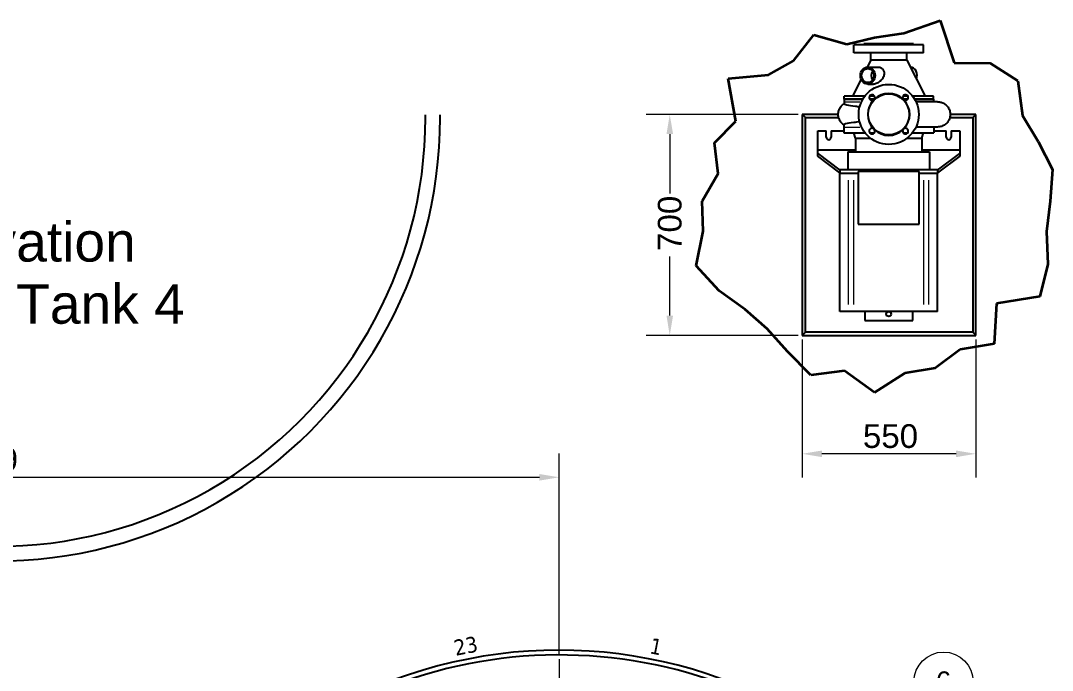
# Model space of a CAD drawing. Header units: millimetres. Extents: x 0 to 89100, y 0 to 63000.
# Drawn here: x 32644 to 52248, y 24384 to 36730 of the extents above; entities that cross this region are included whole.
import ezdxf

# ---------------------------------------------------------------- set-up
doc = ezdxf.new("R2010")
doc.units = ezdxf.units.MM
doc.header["$LTSCALE"] = 150
doc.linetypes.add('CHAIN', pattern=[0.3543, 0.2362, -0.0295, 0.0591, -0.0295])
doc.layers.add('4003-AREA-02.1_F-Foundation', color=7, linetype='Continuous', lineweight=25, true_color=0xadadad)
for name, color, linetype, lineweight in [('4003-AREA-02.1_T-Tank', 7, 'Continuous', 25), ('Break Line', 7, 'Continuous', 35), ('Center Mark', 7, 'Continuous', 18), ('Dimension', 7, 'Continuous', 18), ('Symbol', 7, 'Continuous', 18), ('Visible', 7, 'Continuous', 25), ('Visible Narrow', 7, 'Continuous', 18)]:
    doc.layers.add(name, color=color, linetype=linetype, lineweight=lineweight)
doc.styles.add('Note Text', font='arial.ttf')
doc.styles.add('Text Style185', font='tahoma.ttf')
doc.styles.add('Title', font='arial.ttf')
doc.dimstyles.new('Default - Method 2b', dxfattribs={"dimscale": 150, "dimtxt": 3, "dimasz": 2.5, "dimexe": 3, "dimexo": 0.5, "dimgap": 0.7, "dimtad": 0, "dimtoh": 1, "dimdec": 1, "dimrnd": 1e-08, "dimtxsty": 'Title', "dimcen": 0.09, "dimdle": 10, "dimclrd": 256, "dimclre": 256, "dimclrt": 7, "dimadec": 0, "dimazin": 2, "dimtfac": 0.833333, "dimtdec": 1, "dimtmove": 0, "dimatfit": 3, "dimfxl": 1, "dimtolj": 1, "dimlwd": -1, "dimlwe": -1, "dimarcsym": 0})

# ---------------------------------------------------------------- blocks, each defined once
blk = doc.blocks.new('*D30')
at = {"layer": 'Defpoints', "color": 0, "transparency": 16777216}
for p in [(42877, 28053), (20519, 24598), (42877, 24598)]:
    blk.add_point(p, dxfattribs=at)
at = {"layer": 'Dimension', "transparency": 16777216}
for p, q in [((20519, 24673), (20519, 28503)), ((42877, 24673), (42877, 28503)), ((20894, 28053), (42502, 28053))]:
    blk.add_line(p, q, dxfattribs=at)
for points in [[(20894, 28115), (20894, 27990), (20519, 28053)], [(42502, 28115), (42502, 27990), (42877, 28053)]]:
    blk.add_solid(points, dxfattribs=at)
at = {"layer": 'Dimension', "color": 7, "transparency": 16777216, "insert": (30847, 28158), "char_height": 450, "attachment_point": 7, "style": 'Title'}
blk.add_mtext('\\A1;22359', dxfattribs=at)
blk = doc.blocks.new('Balloon5')
at = {"layer": 'Symbol'}
for p, q in [((323.6, 150.2), (331.9, 158.49)), ((323.25, 150.55), (321.83, 148.43)), ((323.96, 149.85), (323.25, 150.55)), ((323.6, 150.2), (321.83, 148.43)), ((321.83, 148.43), (323.96, 149.85))]:
    blk.add_line(p, q, dxfattribs=at)
at = {"layer": 'Symbol', "flags": 128}
blk.add_lwpolyline([(323.25, 150.55), (321.83, 148.43), (323.96, 149.85), (323.25, 150.55)], dxfattribs=at)
at = {"layer": 'Symbol'}
blk.add_circle((334.54, 161.13), 3.75, dxfattribs=at)
blk.add_solid([(323.25, 150.55), (321.83, 148.43), (323.96, 149.85), (323.25, 150.55)], dxfattribs=at)
at = {"layer": 'Symbol', "insert": (334.54, 161.16), "char_height": 2.5, "attachment_point": 5, "style": 'Note Text'}
blk.add_mtext('6', dxfattribs=at)
blk = doc.blocks.new('*D47')
at = {"layer": 'Defpoints', "color": 0, "transparency": 16777216}
for p in [(44978, 34949), (47495, 34949), (47495, 30749)]:
    blk.add_point(p, dxfattribs=at)
at = {"layer": 'Dimension', "transparency": 16777216}
for p, q in [((47420, 34949), (44528, 34949)), ((44978, 34574), (44978, 33448)), ((44978, 31124), (44978, 32249)), ((47420, 30749), (44528, 30749))]:
    blk.add_line(p, q, dxfattribs=at)
for points in [[(44916, 34574), (45041, 34574), (44978, 34949)], [(44916, 31124), (45041, 31124), (44978, 30749)]]:
    blk.add_solid(points, dxfattribs=at)
at = {"layer": 'Dimension', "color": 7, "transparency": 16777216, "insert": (45208, 32354), "char_height": 450, "attachment_point": 7, "rotation": 90, "style": 'Title'}
blk.add_mtext('\\A1;700', dxfattribs=at)
blk = doc.blocks.new('*D55')
at = {"layer": 'Defpoints', "color": 0, "transparency": 16777216}
for p in [(47495, 30749), (50795, 30749), (47495, 28499)]:
    blk.add_point(p, dxfattribs=at)
at = {"layer": 'Dimension', "transparency": 16777216}
for p, q in [((47495, 30674), (47495, 28049)), ((50795, 30674), (50795, 28049)), ((50420, 28499), (47870, 28499))]:
    blk.add_line(p, q, dxfattribs=at)
for points in [[(47870, 28561), (47870, 28436), (47495, 28499)], [(50420, 28561), (50420, 28436), (50795, 28499)]]:
    blk.add_solid(points, dxfattribs=at)
at = {"layer": 'Dimension', "color": 7, "transparency": 16777216, "insert": (48648, 28604), "char_height": 450, "attachment_point": 7, "style": 'Title'}
blk.add_mtext('\\A1;550', dxfattribs=at)

msp = doc.modelspace()

# ---------------------------------------------------------------- linework, layer by layer
at = {"layer": '4003-AREA-02.1_F-Foundation'}
for start, end in [(179.636923, 0), (0, 0.363077)]:
    msp.add_arc((32186.39, 34888.91), 8430, start, end, dxfattribs=at)
at = {"layer": '4003-AREA-02.1_T-Tank'}
for start, end in [(179.624449, 0), (0, 0.375551)]:
    msp.add_arc((32186.39, 34888.91), 8150, start, end, dxfattribs=at)
at = {"layer": 'Break Line'}
for p, q in [((49428.18, 36491.75), (50113.53, 36730.2)), ((50113.53, 36730.2), (50381.73, 35927.67)), ((48865.71, 36409.63), (49428.18, 36491.75)), ((47326.64, 35967.61), (47716.49, 36459.32)), ((47716.49, 36459.32), (48339.95, 36283.62)), ((48339.95, 36283.62), (48865.71, 36409.63)), ((46852.97, 35700.55), (47326.64, 35967.61)), ((50381.73, 35927.67), (51064.53, 35922.3)), ((51064.53, 35922.3), (51589.22, 35587.15)), ((46089.63, 35631.27), (46852.97, 35700.55)), ((46234.67, 34820.89), (46089.63, 35631.27)), ((51589.22, 35587.15), (51682.33, 34928.03)), ((51682.33, 34928.03), (51977.1, 34434.31)), ((45829.61, 34406.91), (46234.67, 34820.89)), ((45899.36, 33824.9), (45829.61, 34406.91)), ((51977.1, 34434.31), (52248.2, 33898.28)), ((45593.93, 33301.85), (45899.36, 33824.9)), ((52248.2, 33898.28), (52205.42, 33301.85)), ((45615.35, 32728.73), (45593.93, 33301.85)), ((52205.42, 33301.85), (52137.95, 32724.87)), ((45478.77, 32069.11), (45615.35, 32728.73)), ((52137.95, 32724.87), (52161.66, 32102.23)), ((45915.87, 31598.76), (45478.77, 32069.11)), ((52161.66, 32102.23), (52009.42, 31486.83)), ((46411.41, 31242.45), (45915.87, 31598.76)), ((52009.42, 31486.83), (51184.48, 31356.18)), ((46828.11, 30873.53), (46411.41, 31242.45)), ((51184.48, 31356.18), (51144.62, 30585.96)), ((47216.23, 30444.87), (46828.11, 30873.53)), ((51144.62, 30585.96), (50495.92, 30478.24)), ((47661.18, 29992.43), (47216.23, 30444.87)), ((50495.92, 30478.24), (50022.61, 30123.3)), ((48296.62, 30074.39), (47661.18, 29992.43)), ((48865.71, 29665.82), (48296.62, 30074.39)), ((49442.9, 30028.48), (48865.71, 29665.82)), ((50022.61, 30123.3), (49442.9, 30028.48))]:
    msp.add_line(p, q, dxfattribs=at)
at = {"layer": 'Center Mark', "linetype": 'CHAIN', "ltscale": 23.990969}
msp.add_line((42877.43, 24597.58), (42877.43, 7007.58), dxfattribs=at)
at = {"layer": 'Visible'}
for p, q in [((49798.75, 36268.99), (48478.75, 36268.99)), ((48478.75, 36118.99), (48478.75, 36268.99)), ((49612.75, 36286.99), (48664.75, 36286.99)), ((48664.75, 36268.99), (48664.75, 36286.99)), ((49612.75, 36268.99), (49612.75, 36286.99)), ((49798.75, 36118.99), (49798.75, 36268.99)), ((49798.75, 36118.99), (48478.75, 36118.99)), ((48795.85, 35980.99), (48795.85, 36118.99)), ((49481.65, 35980.99), (49481.65, 36118.99)), ((48795.85, 35980.99), (48728.6, 35848.48)), ((49481.65, 35980.99), (48795.85, 35980.99)), ((49481.65, 35980.99), (49828.75, 35296.99)), ((48739.75, 35848.99), (48933.8, 35848.99)), ((48612.29, 35619.28), (48448.75, 35296.99)), ((48739.75, 35524.99), (48851.6, 35524.99)), ((48687.31, 35296.99), (48289.75, 35296.99)), ((48289.75, 35236.99), (48289.75, 35296.99)), ((48865.58, 35296.99), (48775.52, 35296.99)), ((49501.98, 35296.99), (49411.91, 35296.99)), ((49987.75, 35296.99), (49590.18, 35296.99)), ((49987.75, 35236.99), (49987.75, 35296.99)), ((48289.75, 35188.99), (48289.25, 35149.1)), ((48289.75, 35236.99), (48646.86, 35236.99)), ((48289.75, 35236.99), (48289.75, 35188.99)), ((48646.86, 35236.99), (48289.75, 35236.99)), ((48775.78, 35236.99), (48865.32, 35236.99)), ((48865.32, 35236.99), (48775.78, 35236.99)), ((49412.18, 35236.99), (49501.71, 35236.99)), ((49501.71, 35236.99), (49412.18, 35236.99)), ((49630.64, 35236.99), (49987.75, 35236.99)), ((49987.75, 35236.99), (49630.64, 35236.99)), ((50068.11, 35188.99), (49655.75, 35188.99)), ((49987.75, 35236.99), (49987.75, 35188.99)), ((47554.75, 34888.99), (47494.75, 34948.99)), ((47494.75, 34948.99), (47494.75, 30748.99)), ((48179.42, 34948.99), (47494.75, 34948.99)), ((50794.75, 34948.99), (50307.65, 34948.99)), ((50734.75, 34888.99), (50794.75, 34948.99)), ((50794.75, 30748.99), (50794.75, 34948.99)), ((47554.75, 30808.99), (47554.75, 34888.99)), ((47554.75, 34888.99), (48187.04, 34888.99)), ((48284.29, 34752.25), (48283.75, 34708.99)), ((48283.75, 34708.99), (48283.75, 34600.99)), ((50068.14, 34708.99), (49655.72, 34708.99)), ((49993.75, 34708.99), (49993.75, 34600.99)), ((50300.03, 34888.99), (50734.75, 34888.99)), ((50734.75, 34888.99), (50734.75, 30808.99)), ((47788.75, 34634.59), (47952.25, 34634.59)), ((47788.75, 34278.2), (47788.75, 34634.59)), ((47952.25, 34514.59), (47952.25, 34634.59)), ((48045.25, 34634.59), (48045.25, 34514.59)), ((48045.25, 34634.59), (48283.75, 34634.59)), ((48283.75, 34600.99), (48687.31, 34600.99)), ((48508.75, 34495.99), (48476, 34600.99)), ((48775.52, 34600.99), (48865.58, 34600.99)), ((49411.91, 34600.99), (49501.98, 34600.99)), ((49590.18, 34600.99), (49993.75, 34600.99)), ((49768.75, 34495.99), (49801.49, 34600.99)), ((49993.75, 34634.59), (50232.25, 34634.59)), ((50232.25, 34514.59), (50232.25, 34634.59)), ((50325.25, 34634.59), (50325.25, 34514.59)), ((50325.25, 34634.59), (50488.75, 34634.59)), ((50488.75, 34634.59), (50488.75, 34278.2)), ((48508.75, 34495.99), (48792.78, 34495.99)), ((48508.75, 34495.99), (48508.75, 34234.99)), ((49484.71, 34495.99), (49768.75, 34495.99)), ((49768.75, 34495.99), (49768.75, 34234.99)), ((47788.75, 34278.2), (48508.75, 34278.2)), ((47788.75, 34208.32), (47788.75, 34278.2)), ((47788.75, 34208.32), (48208.75, 33890.67)), ((47788.75, 34157.24), (47788.75, 34208.32)), ((48208.75, 33839.59), (47788.75, 34157.24)), ((48364.75, 34234.99), (49912.75, 34234.99)), ((48364.75, 34234.99), (48364.75, 33898.99)), ((49768.75, 34278.2), (50488.75, 34278.2)), ((49912.75, 34234.99), (49912.75, 33898.99)), ((50068.75, 33890.67), (50488.75, 34208.32)), ((50488.75, 34157.24), (50068.75, 33839.59)), ((50488.75, 34278.2), (50488.75, 34208.32)), ((50488.75, 34208.32), (50488.75, 34157.24)), ((48208.75, 33898.99), (50068.75, 33898.99)), ((48208.75, 33898.99), (48208.75, 33826.99)), ((48375.99, 33826.99), (48208.75, 33826.99)), ((48208.75, 31204.99), (48208.75, 33826.99)), ((48473.87, 33826.99), (48375.99, 33826.99)), ((48558.25, 33826.99), (48473.87, 33826.99)), ((49719.25, 33861.49), (48558.25, 33861.49)), ((48558.25, 33861.49), (48558.25, 32862.49)), ((49719.25, 32862.49), (49719.25, 33861.49)), ((49803.62, 33826.99), (49719.25, 33826.99)), ((49901.5, 33826.99), (49803.62, 33826.99)), ((50068.75, 33826.99), (49901.5, 33826.99)), ((50068.75, 33898.99), (50068.75, 33826.99)), ((50068.75, 31204.99), (50068.75, 33826.99)), ((48558.25, 32862.49), (49719.25, 32862.49)), ((48375.99, 31204.99), (48208.75, 31204.99)), ((48473.87, 31204.99), (48375.99, 31204.99)), ((49803.62, 31204.99), (48473.87, 31204.99)), ((48682.75, 31204.99), (48682.75, 31034.59)), ((49594.75, 31034.59), (49594.75, 31204.99)), ((49901.5, 31204.99), (49803.62, 31204.99)), ((50068.75, 31204.99), (49901.5, 31204.99)), ((48682.75, 31034.59), (49594.75, 31034.59)), ((47554.75, 30808.99), (47494.75, 30748.99)), ((50734.75, 30808.99), (47554.75, 30808.99)), ((50734.75, 30808.99), (50794.75, 30748.99)), ((47494.75, 30748.99), (50794.75, 30748.99))]:
    msp.add_line(p, q, dxfattribs=at)
for centre, radius in [((49138.75, 34948.99), 570), ((49138.75, 34948.99), 390), ((49138.75, 31154.59), 46.5)]:
    msp.add_circle(centre, radius, dxfattribs=at)
for centre, radius, start, end in [((48820.55, 35267.19), 54, 333.024197, 296.975803), ((49138.75, 34948.99), 399, 47.400032, 132.599968), ((49456.94, 35267.19), 54, 243.024197, 206.975803), ((49138.75, 34948.99), 399, 137.400032, 222.599968), ((49138.75, 34948.99), 399, 317.400032, 42.599968), ((47998.75, 34514.59), 46.5, 180, 0), ((48820.55, 34630.79), 54, 63.024197, 26.975803), ((49138.75, 34948.99), 399, 227.400032, 312.599968), ((49456.94, 34630.79), 54, 153.024197, 116.975803), ((50278.75, 34514.59), 46.5, 180, 0), ((42877.43, 15802.58), 8966, 45.965085, 163.809544), ((42877.43, 15802.58), 8874, 45.970075, 134.702996)]:
    msp.add_arc(centre, radius, start, end, dxfattribs=at)
for major_axis in [(0, -162), (0, -134.53)]:
    msp.add_ellipse((48739.75, 35686.99), major_axis=major_axis, ratio=0.8660254, dxfattribs=at)
for centre, major_axis, start_param, end_param in [((48919.75, 35686.99), (0, -134.53), 4.02430003, 5.40047793), ((49537.75, 35686.99), (0, 162), 4.28117196, 6.20366982)]:
    msp.add_ellipse(centre, major_axis=major_axis, ratio=0.8660254, start_param=start_param, end_param=end_param, dxfattribs=at)
for points, knots in [([(48933.8, 35848.99), (48941.62, 35848.99), (48949.69, 35848.22), (48965.72, 35844.97), (48973.67, 35842.48), (48988.88, 35835.87), (48996.14, 35831.75), (49009.45, 35822.23), (49015.51, 35816.83), (49026.37, 35805.01), (49031.5, 35798.11), (49040.21, 35783.06), (49043.79, 35774.9), (49049.1, 35757.93), (49050.83, 35749.1), (49052.48, 35731.41), (49052.41, 35722.56), (49050.55, 35702.5), (49048.09, 35690.61), (49040.48, 35666.92), (49035.34, 35655.14), (49022.81, 35632.36), (49015.41, 35621.36), (48998.97, 35600.74), (48989.92, 35591.12), (48971.64, 35574.36), (48961.86, 35566.55), (48941, 35552.45), (48929.93, 35546.16), (48907.35, 35535.83), (48895.81, 35531.78), (48873.16, 35526.36), (48862.05, 35524.99), (48851.6, 35524.99)], [3.71423485, 3.71423485, 3.71423485, 3.71423485, 4.1655863, 4.1655863, 4.61693775, 4.61693775, 5.0682892, 5.0682892, 5.51964065, 5.51964065, 5.99684791, 5.99684791, 6.47405517, 6.47405517, 6.95126243, 6.95126243, 7.42846969, 7.42846969, 8.07623515, 8.07623515, 8.72400062, 8.72400062, 9.37176608, 9.37176608, 10.01953154, 10.01953154, 10.62302291, 10.62302291, 11.22651427, 11.22651427, 11.83000564, 11.83000564, 12.43349701, 12.43349701, 12.43349701, 12.43349701]), ([(48284.27, 34750.47), (48263.72, 34764.48), (48245.18, 34781.91), (48214.33, 34821.62), (48201.81, 34844.51), (48184.75, 34892.53), (48180.03, 34918.27), (48178.93, 34969.32), (48182.54, 34995.27), (48197.56, 35044.11), (48209.15, 35067.61), (48238.77, 35109.22), (48257.16, 35127.85), (48281.52, 35145.66), (48285.36, 35148.3), (48289.27, 35150.83)], [0.05180537, 0.05180537, 0.05180537, 0.05180537, 1.29368163, 1.29368163, 2.56584243, 2.56584243, 3.84176011, 3.84176011, 5.11913502, 5.11913502, 6.39659501, 6.39659501, 7.67272316, 7.67272316, 7.90546102, 7.90546102, 7.90546102, 7.90546102]), ([(48289.25, 35149.1), (48289.18, 35143.9), (48306.45, 35138.07), (48377.23, 35123.96), (48433.2, 35115.66), (48530.79, 35102.08), (48558.37, 35098.33), (48587.58, 35094.3)], [28.04442438, 28.04442438, 28.04442438, 28.04442438, 33.01393909, 33.01393909, 38.43523614, 38.43523614, 40.37503007, 40.37503007, 40.37503007, 40.37503007]), ([(48868.67, 35242.69), (48866.14, 35237.73), (48862.71, 35232.98), (48854.76, 35225.03), (48850.01, 35221.59), (48845.04, 35219.06)], [1.518056088, 1.518056088, 1.518056088, 1.518056088, 1.798970994, 1.798970994, 2.079885899, 2.079885899, 2.079885899, 2.079885899]), ([(49432.45, 35219.06), (49427.48, 35221.59), (49422.73, 35225.03), (49414.79, 35232.98), (49411.35, 35237.73), (49408.82, 35242.69)], [1.518644898, 1.518644898, 1.518644898, 1.518644898, 1.799559804, 1.799559804, 2.080474709, 2.080474709, 2.080474709, 2.080474709]), ([(50068.15, 35188.99), (50076.59, 35188.99), (50085.08, 35188.54), (50101.81, 35186.75), (50110.09, 35185.43), (50127.67, 35181.65), (50136.97, 35179.06), (50170.51, 35167.49), (50193.86, 35154.89), (50234.44, 35123.55), (50252.27, 35104.55), (50280.76, 35062.37), (50291.75, 35038.67), (50305.57, 34989.58), (50308.56, 34963.59), (50306.25, 34912.6), (50300.91, 34886.96), (50282.67, 34839.27), (50269.54, 34816.62), (50237.23, 34777.12), (50217.65, 34759.78), (50174.59, 34732.5), (50150.58, 34722.22), (50116.52, 34713.74), (50107, 34711.98), (50087.73, 34709.59), (50077.91, 34708.99), (50068.15, 34708.99)], [0, 0, 0, 0, 0.42296829, 0.42296829, 0.84123008, 0.84123008, 1.32224934, 1.32224934, 2.61501742, 2.61501742, 3.88572499, 3.88572499, 5.15970706, 5.15970706, 6.43540124, 6.43540124, 7.71194398, 7.71194398, 8.98833502, 8.98833502, 10.26358989, 10.26358989, 11.53686588, 11.53686588, 12.01877653, 12.01877653, 12.50793168, 12.50793168, 12.50793168, 12.50793168]), ([(48586.29, 34808.63), (48546.47, 34803.07), (48509.67, 34798.01), (48404.99, 34783.03), (48351.58, 34774.54), (48296.14, 34761.54), (48284.34, 34756.68), (48284.29, 34752.25)], [5.74480801, 5.74480801, 5.74480801, 5.74480801, 6.82998552, 6.82998552, 9.16370575, 9.16370575, 10.85396589, 10.85396589, 10.85396589, 10.85396589]), ([(48845.04, 34678.92), (48850.01, 34676.39), (48854.76, 34672.95), (48862.71, 34665), (48866.14, 34660.25), (48868.67, 34655.29)], [1.518644898, 1.518644898, 1.518644898, 1.518644898, 1.799559804, 1.799559804, 2.080474709, 2.080474709, 2.080474709, 2.080474709]), ([(49408.82, 34655.29), (49411.35, 34660.25), (49414.79, 34665), (49422.73, 34672.95), (49427.48, 34676.39), (49432.45, 34678.92)], [1.518644898, 1.518644898, 1.518644898, 1.518644898, 1.799559804, 1.799559804, 2.080474709, 2.080474709, 2.080474709, 2.080474709])]:
    msp.add_open_spline(points, degree=3, knots=knots, dxfattribs=at)
at = {"layer": 'Visible Narrow'}
for p, q in [((48290.64, 35188.99), (48591.44, 35188.99)), ((48284.65, 34708.99), (48590.92, 34708.99)), ((48375.99, 31336.09), (48375.99, 33695.89)), ((48473.87, 31336.09), (48473.87, 33695.89)), ((49803.62, 31336.09), (49803.62, 33695.89)), ((49901.5, 31336.09), (49901.5, 33695.89))]:
    msp.add_line(p, q, dxfattribs=at)

# ---------------------------------------------------------------- block references
at = {"layer": 'Symbol', "xscale": 150, "yscale": 150, "zscale": 150}
msp.add_blockref('Balloon5', (0, 0), dxfattribs=at)

# ---------------------------------------------------------------- texts
at = {"layer": 'Symbol', "insert": (29241.07, 32901.79), "char_height": 750, "attachment_point": 1, "line_spacing_factor": 0.944221, "style": 'Note Text'}
msp.add_mtext('\\fArial|b0|i0;{\\H750.0000;Reservation\\P}\\fArial|b0|i0;{\\H750.0000;Mixing Tank 4}', dxfattribs=at)
at = {"layer": 'Symbol', "color": 7, "char_height": 300, "attachment_point": 7, "style": 'Text Style185'}
for s, insert, rotation in [('23', (40911.62, 24652.85), 11.236825), ('1', (44578.37, 24711.43), 348.763199)]:
    msp.add_mtext(s, dxfattribs=dict(at, insert=insert, rotation=rotation))

# ---------------------------------------------------------------- dimensions: what is measured, and where the dimension line sits
at = {"layer": 'Dimension'}
for base, p1, p2, angle, override, picture, middle in [((44978.5, 34948.99), (47494.75, 30748.99), (47494.75, 34948.99), 90, {"dimgap": 0.7, "dimtoh": 0, "dimdec": 1, "dimlfac": 0.166667, "dimtol": 0, "dimlim": 0, "dimtp": 0, "dimtm": 0, "dimtdec": 1, "dimtofl": 0, "dimatfit": 1}, '*D47', (44978.5, 32848.99)), ((47494.75, 28498.99), (50794.75, 30748.99), (47494.75, 30748.99), 180, {"dimgap": 0.7, "dimtad": 1, "dimtoh": 0, "dimdec": 1, "dimlfac": 0.166667, "dimtol": 0, "dimlim": 0, "dimtp": 0, "dimtm": 0, "dimtdec": 1, "dimtofl": 0, "dimatfit": 1}, '*D55', (49144.75, 28498.99)), ((42877.43, 28052.58), (20518.6, 24597.58), (42877.43, 24597.58), 180, {"dimgap": 0.7, "dimtad": 1, "dimtoh": 0, "dimdec": 0, "dimtol": 0, "dimlim": 0, "dimtp": 0, "dimtm": 0, "dimtdec": 0, "dimtofl": 0, "dimatfit": 1}, '*D30', (31698.02, 28052.58))]:
    dim = msp.add_linear_dim(base=base, p1=p1, p2=p2, angle=angle, dimstyle='Default - Method 2b', override=override, dxfattribs=at)
    dim.commit()
    dim.dimension.update_dxf_attribs({"geometry": picture, "text_midpoint": middle, "dimtype": 160})

doc.saveas('drawing.dxf')
